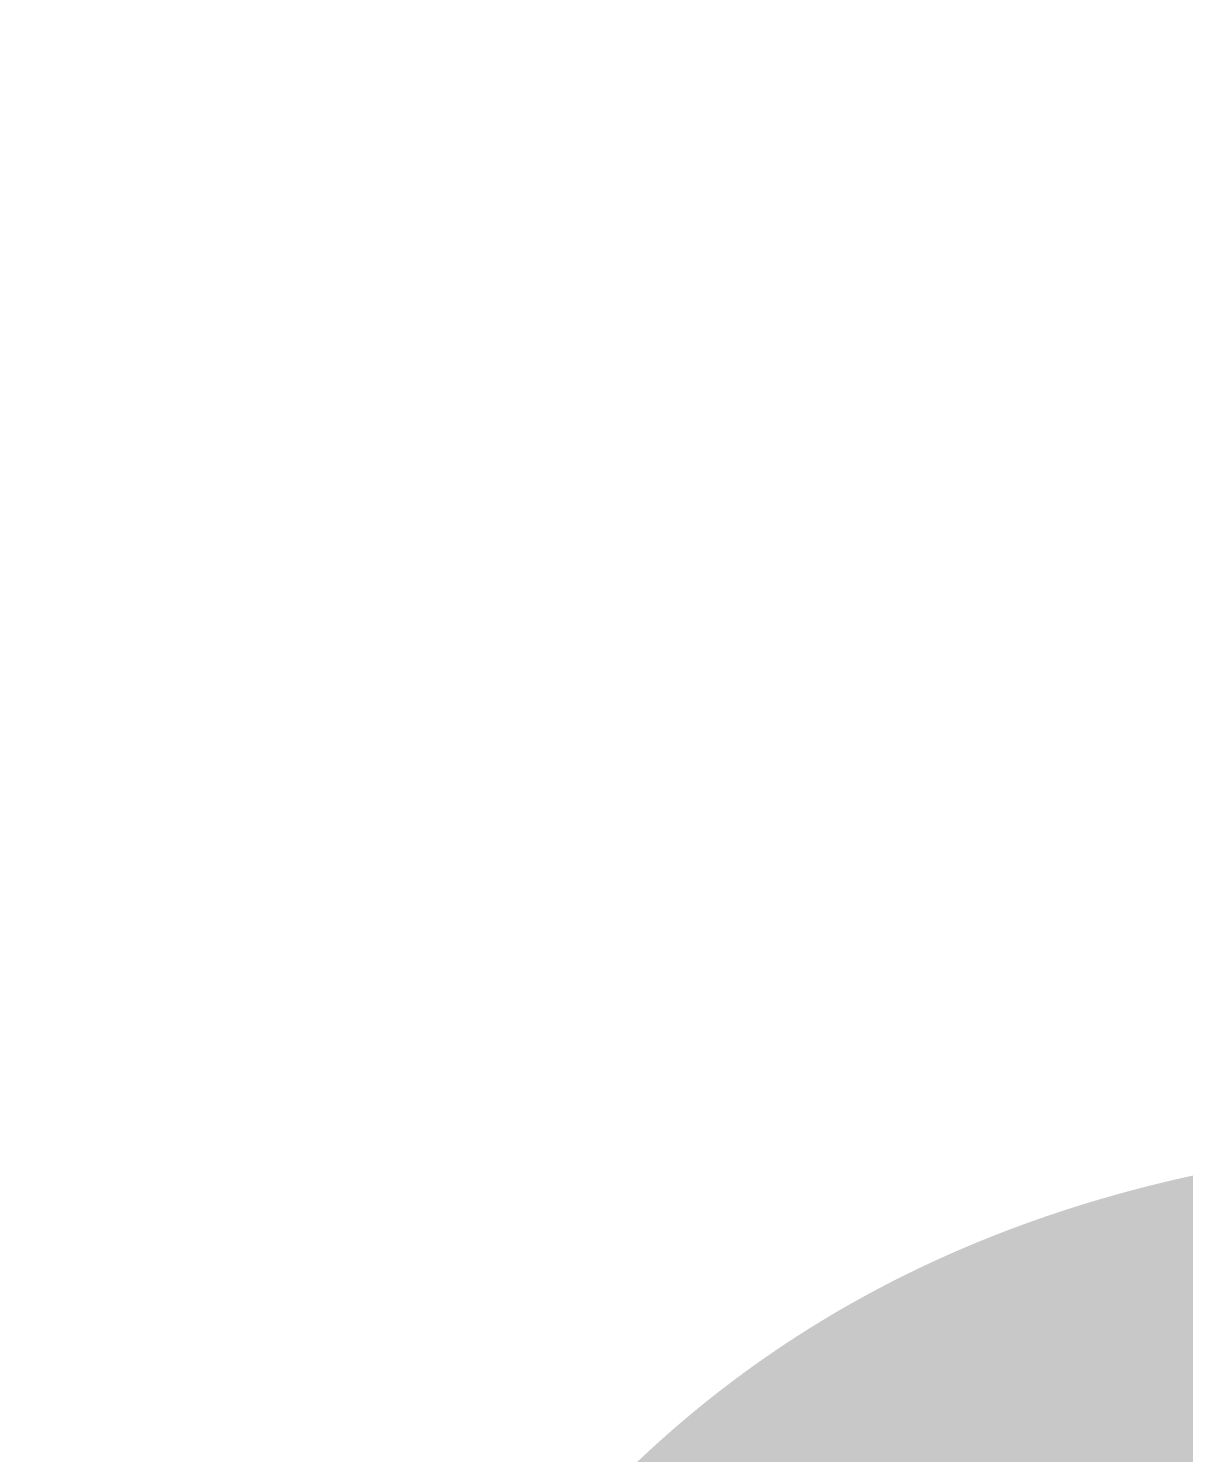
# Model space of a CAD drawing. Header units: millimetres. Extents: x -176651 to 424033, y -469666 to 486614.
# Drawn here: x 228422.7 to 228782, y 60290.6 to 60733.8 of the extents above; entities that cross this region are included whole.
import ezdxf
from ezdxf import colors
from ezdxf.entities.mleader import LeaderData, LeaderLine
from ezdxf.math import Vec2, Vec3

# ---------------------------------------------------------------- set-up
doc = ezdxf.new("R2010")
doc.units = ezdxf.units.MM
doc.linetypes.add('1625_West Villa$0$DASHED', pattern=[0.75, 0.5, -0.25])
for name, color, linetype in [('1625_West Villa$0$ad-Elevation 10', 8, 'Continuous'), ('1625_West Villa$0$ad-Furniture', 8, 'Continuous'), ('1625_West Villa$0$ad-Text main', 8, 'Continuous'), ('Site Levels$0$ad-Lvl-Entance road', 4, 'Continuous'), ('Site Levels$0$ad-Lvl-Plinth', 30, 'Continuous')]:
    doc.layers.add(name, color=color, linetype=linetype)
doc.layers.add('1625_West Villa$0$ad-Landscape', color=8, linetype='Continuous', lineweight=35)
doc.styles.add('1625_West Villa$0$Standard', font='calibril.ttf')
doc.styles.add('Site Levels$0$Sections_The woods Site plan_Entrances$0$Standard', font='arial.ttf')
doc.styles.add('Site Levels$0$Standard', font='arial.ttf')

# ---------------------------------------------------------------- blocks, each defined once
blk = doc.blocks.new('1625_West Villa$0$A$C7DA81DBD')
at = {"layer": '1625_West Villa$0$ad-Landscape', "color": 76}
for centre, radius, start, end in [((5.4236, 7.7088), 0.743, 111.8594, 132.9677), ((4.8845, 8.1795), 0.3417, 341.3254, 39.8207), ((5.57, 7.9995), 0.3576, 114.3218, 165.6204), ((-1.6231, 6.9281), 7.168, 9.16665, 11.24033), ((5.6579, 8.0252), 0.2686, 101.0401, 144.9578), ((5.2961, 8.143), 0.3429, 353.8947, 25.1777), ((6.0027, 7.6182), 0.6247, 106.9117, 148.7423), ((5.2769, 8.1248), 0.5516, 334.5471, 9.5144), ((6.0645, 7.8545), 0.3023, 107.3992, 143.6788), ((5.6954, 8.006), 0.3106, 341.2129, 26.1809), ((5.6133, 7.3648), 0.824, 118.2203, 156.7804), ((3.4587, 8.0525), 1.7654, 341.3885, 1.2452), ((5.6262, 7.6107), 0.488, 108.8174, 152.5625), ((4.4544, 8.0192), 1.0157, 324.8498, 3.0189), ((6.6876, 6.9554), 1.2047, 114.4744, 140.3824), ((4.7091, 8.2066), 1.4875, 337.2926, 354.0275), ((6.4013, 7.6097), 0.3559, 99.6308, 133.1371), ((5.9356, 7.9059), 0.4098, 336.3892, 7.6723), ((4.8224, 8), 0.9742, 298.3444, 353.5331), ((5.967, 7.1773), 0.7346, 103.908, 139.6134), ((6.4826, 7.1986), 0.5806, 93.3251, 131.6636), ((5.1579, 8.0513), 1.3196, 333.7814, 348.0611), ((6.6461, 7.4492), 0.3293, 92.3146, 133.7549), ((6.3493, 7.7236), 0.2887, 325.3594, 10.9222), ((5.6481, 6.8096), 0.8684, 114.7161, 161.3122), ((3.9484, 7.4161), 1.349, 329.987, 7.7695), ((4.7311, 7.9777), 1.408, 309.2482, 345.9132), ((6.1393, 6.872), 0.7641, 93.1884, 132.6145), ((6.8651, 7.0126), 0.6207, 93.0667, 130.2241), ((6.3717, 7.6514), 0.4606, 314.4168, 357.6352), ((7.2889, 6.2598), 1.2814, 103.7152, 113.8565), ((6.7016, 7.45), 0.2887, 325.3594, 10.9222), ((6.451, 6.7588), 0.7304, 88.9494, 129.1849), ((5.2568, 7.7796), 1.2421, 311.6019, 346.473), ((6.6789, 6.6789), 0.6427, 77.6145, 116.9239), ((7.2981, 6.4873), 0.863, 98.6128, 128.9762), ((6.7973, 7.325), 0.3719, 312.039, 2.3981), ((6.242, 7.2875), 0.5442, 309.3196, 1.7514), ((5.9406, 6.3342), 0.9321, 108.9915, 158.9853), ((3.7011, 7.2065), 1.9362, 322.5885, 0.2685), ((7.2685, 6.9256), 0.2744, 78.7338, 122.0246), ((7.1723, 7.1881), 0.15, 306.1904, 2.5297), ((6.2689, 6.3242), 0.8461, 98.5709, 141.5072), ((4.6847, 7.2766), 1.4626, 322.928, 355.4603), ((7.448, 6.345), 0.7587, 91.415, 126.1567), ((7.0759, 7.142), 0.3555, 304.2819, 353.793), ((5.5724, 7.5139), 1.5303, 304.2544, 342.4095), ((7.0561, 6.4073), 0.6446, 92.2183, 140.8436), ((6.6453, 6.2145), 0.8207, 94.0733, 134.8771), ((5.6899, 7.0692), 0.8978, 319.4924, 357.6991), ((7.4982, 6.5625), 0.3987, 82.2727, 109.059), ((8.9541, 6.4358), 1.4962, 159.5864, 165.4463), ((7.3314, 6.0566), 0.7945, 88.4481, 127.5281), ((6.4102, 7.0316), 0.9598, 303.4494, 349.1419), ((5.3871, 5.955), 0.9279, 108.9495, 145.0834), ((3.1329, 6.5838), 1.9834, 352.8697, 7.1303), ((7.6301, 6.3424), 0.4877, 88.4011, 129.1706), ((7.4617, 6.792), 0.186, 299.0055, 11.7638), ((7.6974, 6.557), 0.1679, 76.8191, 120.1098), ((7.5684, 6.6932), 0.1695, 323.7235, 9.2863), ((7.4527, 6.3645), 0.2729, 57.8448, 144.6011), ((7.1104, 6.7908), 0.5252, 291.9719, 338.1743), ((7.7906, 6.2326), 0.3785, 89.0458, 126.1809), ((7.653, 6.5755), 0.1483, 278.297, 13.9033), ((6.5438, 5.6133), 0.9275, 90.1716, 138.2607), ((5.1997, 7.0219), 1.425, 308.2279, 340.2669), ((6.1349, 4.9949), 1.7085, 121.6282, 159.5254), ((1.9813, 6.4773), 3.2578, 339.8575, 359.5136), ((6.0992, 5.3455), 1.1017, 99.7318, 143.9609), ((4.2559, 6.7543), 1.6882, 321.4367, 348.9715), ((6.9183, 5.7635), 0.6953, 80.6567, 141.7175), ((6.1368, 6.6671), 0.9205, 297.1177, 346.3316), ((7.5673, 5.6412), 0.7926, 71.9877, 94.4337), ((7.8659, 6.2862), 0.1831, 77.9287, 128.8575), ((7.6564, 6.4105), 0.2388, 327.6824, 13.2452), ((7.3472, 6.7299), 0.5733, 273.6266, 324.2365), ((7.2453, 5.7739), 0.5438, 70.202, 126.221), ((6.5017, 6.5124), 0.9551, 289.2599, 346.2572), ((7.7511, 5.4727), 0.814, 72.4778, 93.2362), ((7.6374, 6.4983), 0.4369, 278.927, 325.2152), ((7.6133, 5.3885), 0.7046, 81.247, 114.3965), ((7.032, 6.3176), 0.7268, 296.203, 341.3292), ((7.8095, 6.1488), 0.2709, 257.551, 346.3454), ((7.889, 5.2255), 0.8788, 77.9266, 92.9974), ((6.296, 4.8306), 1.111, 86.0484, 128.3502), ((4.7468, 6.6428), 1.7715, 307.9554, 336.5901), ((7.0559, 4.4255), 1.5025, 95.6253, 123.1332), ((6.084, 6.0559), 0.8356, 300.6803, 350.6952), ((8.0422, 5.642), 0.2788, 60.3623, 119.6377), ((7.7741, 5.4415), 0.4429, 66.5632, 113.4368), ((7.8457, 6.0428), 0.3701, 283.9638, 334.6363), ((7.1155, 6.4246), 1.0147, 288.9376, 325.3584), ((7.9418, 5.2754), 0.4283, 65.5975, 107.5893), ((8.0861, 5.4186), 0.2852, 53.2838, 111.6454), ((6.2483, 3.7344), 2.0521, 108.2212, 146.6355), ((3.9652, 5.8873), 1.6541, 305.1459, 352.929), ((6.3136, 6.6935), 1.5297, 280.88, 316.8447), ((7.1782, 4.7914), 0.8919, 73.6401, 116.0812), ((7.6366, 5.8255), 0.508, 265.6371, 341.6343), ((8.0493, 5.6945), 0.2126, 263.9314, 347.1466), ((8.2336, 4.962), 0.5437, 82.7166, 112.3542), ((8.1102, 5.4817), 0.1934, 249.404, 5.8133), ((6.7638, 6.4729), 1.411, 279.6586, 314.4053), ((7.5217, 4.0567), 1.4267, 80.7451, 103.0431), ((6.5983, 2.4478), 2.8907, 91.7421, 114.3259), ((4.4256, 6.8726), 2.5892, 296.3796, 323.6291), ((7.7724, 4.425), 0.9139, 66.6856, 101.9827), ((8.226, 5.008), 0.3143, 60.8349, 98.4067), ((8.049, 5.482), 0.3858, 278.1128, 328.8491), ((7.4856, 6.1097), 1.0655, 272.7479, 307.4895), ((6.855, 3.4254), 1.7705, 80.79, 108.9313), ((6.1575, 6.1932), 1.4152, 281.8912, 313.8777), ((8.1073, 5.2776), 0.3477, 259.2126, 336.0816), ((8.3332, 4.9205), 0.2348, 66.9546, 113.0454), ((7.2489, 3.5572), 1.5293, 69.608, 99.927), ((7.9579, 4.4477), 0.678, 65.2948, 98.4443), ((7.5317, 5.8952), 1.0932, 263.8281, 310.4783), ((6.7496, 6.5533), 1.8728, 270.6495, 303.447), ((8.1111, 4.4224), 0.5263, 65.037, 102.6088), ((8.3332, 4.8095), 0.1658, 49.7168, 100.6456), ((7.8235, 5.5204), 0.8033, 269.2102, 309.3859), ((8.2497, 5.034), 0.2144, 255.3103, 332.8065), ((6.0964, 3.2564), 1.5896, 54.6574, 92.1931), ((8.2643, 3.9243), 0.8867, 77.5296, 94.4585), ((7.4767, 4.0338), 0.7603, 55.7746, 95.8794), ((8.2336, 4.8764), 0.2383, 256.9971, 338.7719), ((6.9654, 6.369), 1.9478, 273.7396, 298.8178), ((8.0039, 4.1038), 0.5674, 66.9564, 100.106), ((8.7302, 5.8842), 1.2847, 251.9995, 258.3628), ((7.8596, 4.946), 0.4865, 264.4297, 318.861), ((7.2952, 5.8812), 1.72, 306.4839, 313.13), ((5.2696, 2.8242), 1.7659, 54.4662, 125.5338), ((6.1066, 7.2881), 2.8823, 268.2827, 288.3895), ((8.4407, 5.1943), 0.7339, 243.983, 273.5711), ((6.5963, 3.0856), 1.4234, 55.6803, 82.958), ((7.4839, 3.4893), 1.0093, 49.8945, 88.7438), ((8.1698, 4.7907), 0.4565, 253.7631, 313.9118), ((8.2894, 4.1546), 0.224, 28.4336, 74.6891)]:
    blk.add_arc(centre, radius, start, end, dxfattribs=at)
blk = doc.blocks.new('1625_West Villa$0$A$C279134A6')
at = {"layer": '1625_West Villa$0$ad-Landscape', "linetype": 'Continuous'}
for p, q in [((595.99, 149.14), (611.79, 82.26)), ((468.35, 119.95), (464.31, 27.7)), ((448.29, 72.2), (421.53, 17.41))]:
    blk.add_line(p, q, dxfattribs=at)
for points in [[(449.88, 243.53), (588.09, 169.82), (635.95, 99.71)], [(632.11, 117.28), (630.83, 114.22)], [(636.79, 116.16), (634.07, 115.25), (630.83, 114.22)], [(170.59, 113.93), (170.14, 113.62), (169.7, 113.3), (169.28, 112.98), (168.88, 112.66), (168.49, 112.33), (168.14, 112), (167.81, 111.65), (167.52, 111.29), (167.26, 110.92), (167.04, 110.53), (166.87, 110.1), (166.76, 109.62), (166.71, 109.09), (166.73, 108.49), (166.82, 107.8), (166.99, 107.03), (167.25, 106.15), (167.63, 105.12), (168.16, 103.9), (168.88, 102.44), (169.82, 100.68), (171.01, 98.6), (172.49, 96.13), (174.28, 93.24)], [(170.59, 113.93), (172.02, 113.8), (173.21, 113.64), (174.19, 113.45), (174.98, 113.24), (175.62, 113.01), (176.14, 112.76), (176.56, 112.48), (176.92, 112.19), (177.25, 111.87), (177.53, 111.53), (177.78, 111.14), (177.98, 110.69), (178.13, 110.18), (178.23, 109.58), (178.27, 108.9), (178.25, 108.1), (178.16, 107.19), (177.99, 106.11), (177.72, 104.81), (177.33, 103.24), (176.81, 101.35), (176.14, 99.09), (175.3, 96.4), (174.28, 93.24)], [(527.08, 98.27), (526.39, 97.93), (525.7, 97.6), (525.02, 97.3), (524.35, 97.02), (523.69, 96.77), (523.03, 96.56), (522.38, 96.39), (521.74, 96.27), (521.11, 96.2), (520.48, 96.2), (519.83, 96.29), (519.17, 96.47), (518.48, 96.77), (517.75, 97.2), (516.97, 97.77), (516.13, 98.51), (515.23, 99.42), (514.24, 100.58), (513.16, 102.04), (511.95, 103.86), (510.62, 106.1), (509.13, 108.84), (507.49, 112.12), (505.66, 116.03)], [(527.08, 98.27), (527.88, 100.12), (528.49, 101.69), (528.92, 103.02), (529.2, 104.14), (529.35, 105.08), (529.39, 105.89), (529.34, 106.6), (529.23, 107.25), (529.06, 107.86), (528.82, 108.45), (528.51, 109.02), (528.09, 109.57), (527.56, 110.1), (526.9, 110.63), (526.08, 111.14), (525.09, 111.65), (523.91, 112.16), (522.48, 112.67), (520.76, 113.19), (518.67, 113.71), (516.18, 114.26), (513.21, 114.82), (509.72, 115.41), (505.66, 116.03)], [(249.57, 103.78), (249.11, 103.47), (248.68, 103.15), (248.25, 102.83), (247.85, 102.51), (247.47, 102.18), (247.11, 101.85), (246.78, 101.5), (246.49, 101.14), (246.23, 100.77), (246.01, 100.38), (245.85, 99.95), (245.73, 99.47), (245.68, 98.94), (245.7, 98.33), (245.79, 97.65), (245.96, 96.88), (246.22, 96), (246.6, 94.97), (247.13, 93.75), (247.85, 92.29), (248.79, 90.53), (249.98, 88.45), (251.46, 85.98), (253.25, 83.09)], [(249.57, 103.78), (251, 103.65), (252.18, 103.49), (253.16, 103.3), (253.95, 103.09), (254.59, 102.86), (255.11, 102.61), (255.53, 102.33), (255.89, 102.04), (256.22, 101.72), (256.51, 101.38), (256.75, 100.99), (256.95, 100.54), (257.1, 100.03), (257.2, 99.43), (257.24, 98.74), (257.22, 97.95), (257.13, 97.04), (256.96, 95.96), (256.69, 94.66), (256.3, 93.09), (255.78, 91.2), (255.11, 88.94), (254.27, 86.25), (253.25, 83.09)], [(283.67, 56.96), (282.5, 57.79), (281.49, 58.43), (280.63, 58.93), (279.89, 59.28), (279.26, 59.52), (278.7, 59.67), (278.2, 59.74), (277.73, 59.75), (277.28, 59.72), (276.83, 59.64), (276.39, 59.51), (275.95, 59.3), (275.5, 59), (275.04, 58.62), (274.56, 58.12), (274.07, 57.51), (273.54, 56.76), (272.97, 55.82), (272.33, 54.66), (271.6, 53.21), (270.77, 51.44), (269.81, 49.29), (268.7, 46.7), (267.42, 43.64)], [(283.67, 56.96), (283.81, 56.43), (283.94, 55.9), (284.05, 55.38), (284.15, 54.88), (284.23, 54.38), (284.28, 53.89), (284.3, 53.41), (284.29, 52.95), (284.25, 52.5), (284.16, 52.06), (284, 51.63), (283.78, 51.19), (283.47, 50.75), (283.07, 50.3), (282.56, 49.84), (281.92, 49.37), (281.15, 48.87), (280.2, 48.34), (279, 47.75), (277.5, 47.11), (275.64, 46.39), (273.38, 45.58), (270.66, 44.67), (267.42, 43.64)], [(500.59, 55.59), (499.41, 56.42), (498.41, 57.07), (497.55, 57.56), (496.81, 57.92), (496.17, 58.16), (495.61, 58.3), (495.11, 58.37), (494.65, 58.38), (494.2, 58.35), (493.75, 58.27), (493.31, 58.14), (492.87, 57.93), (492.42, 57.64), (491.96, 57.25), (491.48, 56.75), (490.98, 56.14), (490.46, 55.39), (489.88, 54.45), (489.25, 53.29), (488.52, 51.85), (487.69, 50.07), (486.72, 47.92), (485.61, 45.33), (484.33, 42.27)], [(500.59, 55.59), (500.73, 55.06), (500.85, 54.53), (500.97, 54.01), (501.07, 53.51), (501.14, 53.01), (501.19, 52.52), (501.22, 52.05), (501.21, 51.58), (501.17, 51.13), (501.07, 50.69), (500.92, 50.26), (500.7, 49.82), (500.39, 49.38), (499.98, 48.93), (499.47, 48.48), (498.84, 48), (498.07, 47.5), (497.11, 46.97), (495.91, 46.39), (494.41, 45.74), (492.56, 45.02), (490.3, 44.21), (487.58, 43.3), (484.33, 42.27)], [(420.14, 36.66), (418.97, 37.49), (417.96, 38.14), (417.1, 38.63), (416.36, 38.99), (415.72, 39.23), (415.17, 39.37), (414.66, 39.44), (414.2, 39.45), (413.75, 39.42), (413.3, 39.34), (412.86, 39.21), (412.42, 39), (411.97, 38.71), (411.51, 38.32), (411.03, 37.82), (410.53, 37.21), (410.01, 36.46), (409.44, 35.52), (408.8, 34.36), (408.07, 32.92), (407.24, 31.14), (406.27, 28.99), (405.16, 26.4), (403.88, 23.34)], [(420.14, 36.66), (420.28, 36.13), (420.41, 35.6), (420.52, 35.08), (420.62, 34.58), (420.69, 34.08), (420.75, 33.59), (420.77, 33.12), (420.76, 32.65), (420.72, 32.2), (420.62, 31.76), (420.47, 31.33), (420.25, 30.89), (419.94, 30.45), (419.54, 30), (419.02, 29.55), (418.39, 29.07), (417.62, 28.57), (416.66, 28.04), (415.46, 27.46), (413.96, 26.81), (412.11, 26.09), (409.85, 25.28), (407.13, 24.37), (403.88, 23.34)], [(350.27, 13.32), (349.1, 14.15), (348.09, 14.8), (347.23, 15.29), (346.49, 15.65), (345.85, 15.89), (345.3, 16.03), (344.79, 16.1), (344.33, 16.11), (343.88, 16.08), (343.43, 16), (342.99, 15.87), (342.55, 15.66), (342.1, 15.37), (341.64, 14.98), (341.16, 14.48), (340.66, 13.87), (340.14, 13.12), (339.57, 12.18), (338.93, 11.02), (338.2, 9.58), (337.37, 7.8), (336.4, 5.65), (335.29, 3.06), (334.01, 0)], [(350.27, 13.32), (350.41, 12.79), (350.54, 12.26), (350.65, 11.75), (350.75, 11.24), (350.82, 10.74), (350.88, 10.25), (350.9, 9.78), (350.89, 9.31), (350.85, 8.86), (350.75, 8.42), (350.6, 7.99), (350.38, 7.55), (350.07, 7.11), (349.67, 6.67), (349.15, 6.21), (348.52, 5.73), (347.75, 5.23), (346.79, 4.7), (345.59, 4.12), (344.09, 3.47), (342.24, 2.75), (339.98, 1.94), (337.26, 1.03), (334.01, 0)]]:
    blk.add_lwpolyline(points, dxfattribs=at)
for centre, radius, start, end in [((538.85, 137.6), 338.69, 144.52803, 186.24679), ((-226.14, 96.21), 464.83, 358.33773, 17.81856), ((1454.72, -128.37), 1020.98, 160.94432, 171.65172), ((391.57, 153.22), 155.43, 300.80412, 6.68563), ((77.87, 92.12), 147.38, 358.93793, 30.62473), ((640.16, -258.11), 464.83, 121.6227, 141.10353), ((681.48, 59.47), 295.58, 164.65268, 187.94044), ((653.25, 158.89), 110.38, 194.28758, 234.1159), ((609.29, 98.69), 67.87, 171.75756, 223.68018), ((434.94, -0.66), 89.05, 126.61054, 165.04548)]:
    blk.add_arc(centre, radius, start, end, dxfattribs=at)
blk = doc.blocks.new('1625_West Villa$0$zw$DAD3')
at = {"transparency": 33554610}
h = blk.add_hatch(dxfattribs=at)
h.set_pattern_fill('DOTS', color=35, scale=20, angle=360)
h.set_pattern_definition([(360, (-800139.518, 271344.397), (15.875, 31.75), [0, -31.75])])
h.paths.add_polyline_path([(450, -2530), (2915, -2530), (2915, -450), (450, -450)])
at = {"layer": '1625_West Villa$0$ad-Elevation 10', "linetype": '1625_West Villa$0$DASHED'}
for points in [[(2193.33, 0), (2193.33, -2980)], [(2293.33, 0), (2293.33, -2980)], [(0, -943.33), (3365, -943.33)], [(0, -1043.33), (3365, -1043.33)]]:
    blk.add_lwpolyline(points, dxfattribs=at)
at = {"xscale": 95.10164028446887, "yscale": 95.10164028446887, "zscale": 95.10164028446887, "rotation": 359.9999999999999}
blk.add_blockref('1625_West Villa$0$A$C7DA81DBD', (1592.07, -1603.96), dxfattribs=at)
at = {"layer": '1625_West Villa$0$ad-Landscape', "xscale": -0.5272785422807036, "yscale": 0.5272785422807036, "zscale": 0.5272785422807036, "rotation": 180}
blk.add_blockref('1625_West Villa$0$A$C279134A6', (1999.14, -1138.35), dxfattribs=at)
at = {"layer": '1625_West Villa$0$ad-Text main', "insert": (1759.1, -1302.07), "char_height": 150, "width": 1547.8425, "attachment_point": 5, "style": '1625_West Villa$0$Standard', "bg_fill": 2}
blk.add_mtext("13'-9'' x 12'-10''", dxfattribs=at)
blk = doc.blocks.new('1625_West Villa$0$zw$66EE')
at = {"layer": '1625_West Villa$0$ad-Furniture', "rotation": 359.9999999999997}
blk.add_blockref('1625_West Villa$0$zw$DAD3', (3610, 8185), dxfattribs=at)
blk = doc.blocks.new('1625_West Villa')
at = {"layer": '1625_West Villa$0$ad-Furniture'}
blk.add_blockref('1625_West Villa$0$zw$66EE', (0, 0), dxfattribs=at)
blk = doc.blocks.new("All Plot's Villa Plans")
at = {"ltscale": 5}
blk.add_blockref('1625_West Villa', (222742.28, 53304.9), dxfattribs=at)
blk = doc.blocks.new('Site Levels$0$zw$63CD')
at = {"layer": 'Site Levels$0$ad-Lvl-Plinth', "insert": (236117.3, -39693.3), "char_height": 1269.9849, "width": 5416.267, "attachment_point": 5, "style": 'Site Levels$0$Sections_The woods Site plan_Entrances$0$Standard', "bg_fill": 19, "box_fill_scale": 1.5, "bg_fill_color": 257, "bg_fill_transparency": 0}
blk.add_mtext('\\pxt4;497.54', dxfattribs=at)
blk = doc.blocks.new('Site Levels$0$zw$1B0B')
at = {"layer": 'Site Levels$0$ad-Lvl-Entance road'}
ml = blk.add_multileader_mtext('Standard', dxfattribs=at)
ml.set_content('{\\fArial|b1|i0|c0|p34;496.79}', color=256, style='Site Levels$0$Standard')
ml.set_leader_properties()
ml.build(insert=Vec2(0, 0))
ml.multileader.update_dxf_attribs({"has_text_frame": 1, "arrow_head_size": 1219.19, "scale": 12})
ctx = ml.context
ctx.base_point, ctx.scale, ctx.char_height, ctx.arrow_head_size, ctx.landing_gap_size, ctx.plane_origin = Vec3(215314.49, -39776.37), 12, 1219.1855, 1219.19, 609.59, Vec3(213475.22, -35056.15)
notes = []
notes.append((ctx, [(0, (1, 1, 0), (214469.52, -39776.37), (1, 0), 844.97, [(0, [(213475.22, -35056.15)], 0, [])])]))
ctx.mtext.insert, ctx.mtext.width, ctx.mtext.defined_height, ctx.mtext.flow_direction = Vec3(215924.08, -39155.97), 5138.4893, 1392.36, 5
ctx.mtext.has_bg_fill, ctx.mtext.bg_color, ctx.mtext.bg_scale_factor, ctx.mtext.bg_transparency, ctx.mtext.use_window_bg_color = 1, -1027028792, 1.5, 0, 1
for ctx, leaders in notes:
    for number, flags, end, landing, length, lines in leaders:
        leader = LeaderData()
        leader.index, (leader.has_last_leader_line, leader.has_dogleg_vector, leader.attachment_direction) = number, flags
        leader.last_leader_point, leader.dogleg_vector, leader.dogleg_length = Vec3(end), Vec3(landing), length
        for number, points, colour, breaks in lines:
            line = LeaderLine()
            line.index, line.vertices, line.color, line.breaks = number, Vec3.list(points), colors.encode_raw_color(colour), breaks
            leader.lines.append(line)
        ctx.leaders.append(leader)
blk = doc.blocks.new('Site Levels')
at = {"layer": 'Site Levels$0$ad-Lvl-Entance road', "ltscale": 5}
blk.add_blockref('Site Levels$0$zw$1B0B', (-5982.94, 99418.55), dxfattribs=at)
at = {"layer": 'Site Levels$0$ad-Lvl-Plinth', "ltscale": 5}
blk.add_blockref('Site Levels$0$zw$63CD', (-5982.94, 99418.55), dxfattribs=at)

msp = doc.modelspace()

# ---------------------------------------------------------------- block references
at = {"ltscale": 5}
msp.add_blockref("All Plot's Villa Plans", (0, 0), dxfattribs=at)

# ---------------------------------------------------------------- next in the draw order: block references
msp.add_blockref('Site Levels', (0, 0), dxfattribs=at)

doc.saveas('drawing.dxf')
